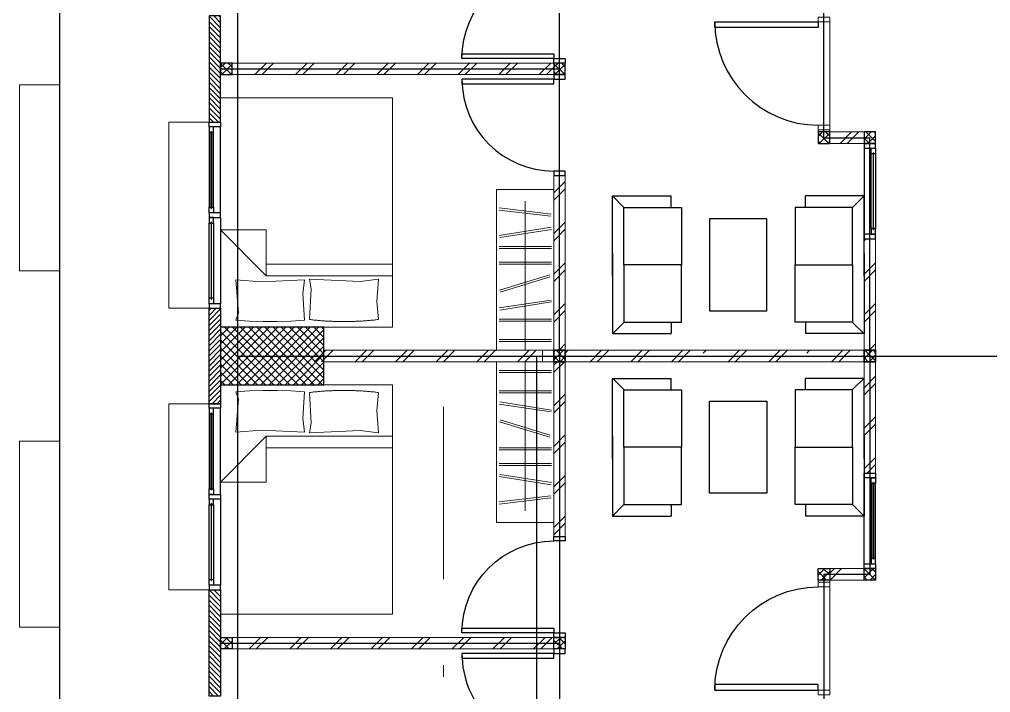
# Model space of a CAD drawing. Header units: millimetres. Extents: x -324 to 75, y -297 to 70.
# Drawn here: x -56.36 to -47.91, y 16.75 to 22.61 of the extents above; entities that cross this region are included whole.
import ezdxf

# ---------------------------------------------------------------- set-up
doc = ezdxf.new("R2010")
doc.units = ezdxf.units.MM
doc.linetypes.add('DASHDOT', pattern=[1, 0.5, -0.25, 0, -0.25])
doc.layers.get('defpoints').update_dxf_attribs({"color": 1})
for name, color, linetype, lineweight in [('ars', 11, 'Continuous', 0), ('KOL', 1, 'Continuous', 30), ('KOLOM', 4, 'Continuous', 9), ('lan', 7, 'Continuous', 15), ('NOT', 7, 'Continuous', 20), ('tem', 5, 'Continuous', 20)]:
    doc.layers.add(name, color=color, linetype=linetype, lineweight=lineweight)
doc.layers.add('as', color=1, linetype='Continuous', plot=False)
doc.layers.add('FURNITURE', color=68, linetype='Continuous')
doc.layers.add('Kusen', color=30, linetype='Continuous')
pattern_1 = [(135, (380.614583, 513.798277), (-0.0220970869, -0.0220970869), [])]
pattern_2 = [(45, (3.915, 5.39455), (-0.1767767, 0.1767767), []), (45, (3.9775, 5.39455), (-0.1767767, 0.1767767), [])]

# ---------------------------------------------------------------- blocks, each defined once
blk = doc.blocks.new('T. J1')
at = {"layer": 'Kusen'}
for p, q in [((-0.7188, 0.1), (-0.0688, 0.1)), ((0.7212, 0.1), (0.0712, 0.1)), ((-0.0188, 0), (-0.7688, 0)), ((-0.0688, 0.06), (-0.7188, 0.06)), ((0.0212, 0), (0.7712, 0)), ((0.0712, 0.06), (0.7212, 0.06))]:
    blk.add_line(p, q, dxfattribs=at)
for points in [[(-0.8088, 0), (-0.7688, 0), (-0.7688, 0.1), (-0.8088, 0.1)], [(-0.0188, 0), (0.0212, 0), (0.0212, 0.1), (-0.0188, 0.1)], [(0.8112, 0), (0.7712, 0), (0.7712, 0.1), (0.8112, 0.1)]]:
    blk.add_lwpolyline(points, close=True, dxfattribs=at)
for points in [[(-0.7188, 0.0775), (-0.7188, 0.06), (-0.7688, 0.06), (-0.7688, 0.1), (-0.7188, 0.1), (-0.7188, 0.0825), (-0.7288, 0.0825), (-0.7288, 0.0775), (-0.7188, 0.0775)], [(-0.0688, 0.0775), (-0.0688, 0.06), (-0.0188, 0.06), (-0.0188, 0.1), (-0.0688, 0.1), (-0.0688, 0.0825), (-0.0588, 0.0825), (-0.0588, 0.0775), (-0.0688, 0.0775)], [(0.0712, 0.0775), (0.0712, 0.06), (0.0212, 0.06), (0.0212, 0.1), (0.0712, 0.1), (0.0712, 0.0825), (0.0612, 0.0825), (0.0612, 0.0775), (0.0712, 0.0775)], [(0.7212, 0.0775), (0.7212, 0.06), (0.7712, 0.06), (0.7712, 0.1), (0.7212, 0.1), (0.7212, 0.0825), (0.7312, 0.0825), (0.7312, 0.0775), (0.7212, 0.0775)]]:
    blk.add_lwpolyline(points, dxfattribs=at)
at = {"layer": 'Kusen', "color": 141}
for points in [[(-0.7288, 0.0775), (-0.0588, 0.0775), (-0.0588, 0.0825), (-0.7288, 0.0825)], [(0.7312, 0.0775), (0.0612, 0.0775), (0.0612, 0.0825), (0.7312, 0.0825)]]:
    blk.add_lwpolyline(points, close=True, dxfattribs=at)
blk = doc.blocks.new('P.80')
at = {"layer": 'Kusen'}
for points in [[(-69.8094, -74.8368), (-69.7694, -74.8368), (-69.7694, -74.0368), (-69.8094, -74.0368)], [(-70.6094, -74.9368), (-70.5694, -74.9368), (-70.5694, -74.8368), (-70.6094, -74.8368)], [(-69.7694, -74.9368), (-69.7294, -74.9368), (-69.7294, -74.8368), (-69.7694, -74.8368)]]:
    blk.add_lwpolyline(points, close=True, dxfattribs=at)
blk.add_arc((-69.7694, -74.8368), 0.8, 90, 180, dxfattribs=at)
blk = doc.blocks.new('K 10.10')
at = {"layer": 'ars'}
h = blk.add_hatch(dxfattribs=at)
h.set_pattern_fill('_USER', color=256, scale=0.05, angle=45, double=1, pattern_type=0)
h.set_pattern_definition([(45, (0, 0), (-0.035355339, 0.035355339), []), (135, (0, 0), (-0.035355339, -0.035355339), [])])
h.paths.add_polyline_path([(1560.5383, 1380.4069), (1560.6383, 1380.4069), (1560.6383, 1380.5069), (1560.5383, 1380.5069)])
at = {"layer": 'KOL'}
blk.add_lwpolyline([(1560.5383, 1380.4069), (1560.6383, 1380.4069), (1560.6383, 1380.5069), (1560.5383, 1380.5069)], close=True, dxfattribs=at)
blk = doc.blocks.new('P-90')
at = {"layer": 'Kusen'}
blk.add_lwpolyline([(374.6908, -21.5979), (374.7408, -21.5979), (374.7408, -22.4979), (374.6908, -22.4979)], close=True, dxfattribs=at)
at = {"layer": 'Kusen', "lineweight": 9}
for points in [[(373.8008, -22.4979), (373.8408, -22.4979), (373.8408, -22.5979), (373.8008, -22.5979)], [(374.7408, -22.4979), (374.7808, -22.4979), (374.7808, -22.5979), (374.7408, -22.5979)]]:
    blk.add_lwpolyline(points, close=True, dxfattribs=at)
at = {"layer": 'Kusen'}
blk.add_arc((374.7408, -22.4979), 0.9, 90, 180, dxfattribs=at)
blk = doc.blocks.new('BED1')
at = {"color": 0, "linetype": 'Continuous'}
for points in [[(1.9976, 0), (1.9976, 1.4976), (0, 1.4976), (0, 0), (1.9976, 0)], [(1.5484, 1.0993), (1.1489, 1.0993), (1.1489, 1.4976), (1.5484, 1.0993)], [(1.9346, 1.3656), (1.9443, 1.2458), (1.9467, 1.1259), (1.9467, 1.0061), (1.9443, 0.8862), (1.9346, 0.7663), (1.707, 0.7809), (1.586, 0.7663), (1.6017, 1.1404), (1.586, 1.3656), (1.8717, 1.3426), (1.9346, 1.3656)], [(1.4492, 1.0993), (1.4492, 0)], [(1.5484, 1.0993), (1.5484, 0)], [(1.9298, 0.1235), (1.7724, 0.138), (1.5799, 0.1235), (1.5981, 0.2833), (1.5799, 0.7228), (1.6634, 0.7094), (1.9298, 0.7228)], [(1.9298, 0.1235), (1.931, 0.1332), (1.9322, 0.1429), (1.9334, 0.1513), (1.9346, 0.161), (1.9346, 0.1707), (1.9358, 0.1804), (1.937, 0.1889), (1.9383, 0.1985), (1.9383, 0.2082), (1.9395, 0.2179), (1.9407, 0.2264), (1.9407, 0.2361), (1.9419, 0.2458), (1.9419, 0.2542), (1.9431, 0.2639), (1.9431, 0.2736), (1.9443, 0.2833), (1.9443, 0.2918), (1.9455, 0.3015), (1.9455, 0.3111), (1.9455, 0.3208), (1.9467, 0.3293), (1.9467, 0.339), (1.9467, 0.3487), (1.9467, 0.3584), (1.9479, 0.3668), (1.9479, 0.3765), (1.9479, 0.3862), (1.9479, 0.3959), (1.9479, 0.4044), (1.9479, 0.414), (1.9479, 0.4237), (1.9479, 0.4334), (1.9479, 0.4419), (1.9479, 0.4516), (1.9479, 0.4613), (1.9479, 0.4709), (1.9479, 0.4794), (1.9467, 0.4891), (1.9467, 0.4988), (1.9467, 0.5085), (1.9467, 0.5169), (1.9455, 0.5266), (1.9455, 0.5363), (1.9455, 0.546), (1.9443, 0.5545), (1.9443, 0.5642), (1.9431, 0.5738), (1.9431, 0.5835), (1.9419, 0.592), (1.9419, 0.6017), (1.9407, 0.6114), (1.9407, 0.6199), (1.9395, 0.6295), (1.9383, 0.6392), (1.9383, 0.6489), (1.937, 0.6574), (1.9358, 0.6671), (1.9346, 0.6768), (1.9346, 0.6864), (1.9334, 0.6949), (1.9322, 0.7046), (1.931, 0.7143), (1.9298, 0.7228)]]:
    blk.add_lwpolyline(points, dxfattribs=at)
blk = doc.blocks.new('LEMARI1')
for points in [[(0.6998, 0.4988), (-0.6998, 0.4988)], [(-0.6998, 0), (0.6998, 0), (0.6998, 0.4988), (-0.6998, 0.4988), (-0.6998, 0)], [(-0.5387, 0.4758), (-0.4855, 0.023)], [(-0.4685, 0.0254), (-0.5206, 0.477)], [(-0.3002, 0.4746), (-0.3705, 0.0242)], [(-0.3523, 0.0218), (-0.2821, 0.4709)], [(-0.2034, 0.477), (-0.2034, 0.0218)], [(-0.1852, 0.0218), (-0.1852, 0.477)], [(-0.0678, 0.477), (-0.0678, 0.0218)], [(-0.0496, 0.0218), (-0.0496, 0.477)], [(0.1755, 0.4722), (0.0436, 0.0363)], [(0.0605, 0.0315), (0.1937, 0.4673)], [(0.3317, 0.4746), (0.2627, 0.0242)], [(0.2797, 0.0218), (0.3499, 0.4709)], [(0.4286, 0.477), (0.4286, 0.0218)], [(0.4467, 0.0218), (0.4467, 0.477)], [(0.6053, 0.477), (0.6053, 0.0218)], [(0.6235, 0.0218), (0.6235, 0.477)], [(0.6998, 0.2494), (-0.5993, 0.2494)]]:
    blk.add_lwpolyline(points)
blk = doc.blocks.new('tamu02')
at = {"linetype": 'Continuous'}
for points in [[(-0.5005, 1.2448), (-0.5998, 1.3453)], [(0.1005, 1.3453), (-0.5985, 1.3453), (-0.5985, 0.8339)], [(-0.0993, 1.3453), (0.5998, 1.3453), (0.5998, 0.8339)], [(0.5005, 1.2448), (0.5998, 1.3453)], [(-0.4993, 0.7444), (0, 0.7444), (0, 1.2448), (-0.4993, 1.2448), (-0.4993, 0.7444)], [(0.5005, 0.7444), (0, 0.7444), (0, 1.2448), (0.5005, 1.2448), (0.5005, 0.7444)], [(-0.4993, 0.8339), (-0.5985, 0.8339)], [(0.5005, 0.8339), (0.5998, 0.8339)], [(-0.4993, -0.2444), (0, -0.2444), (0, -0.7448), (-0.4993, -0.7448), (-0.4993, -0.2444)], [(0.5005, -0.2444), (0, -0.2444), (0, -0.7448), (0.5005, -0.7448), (0.5005, -0.2444)], [(0.1005, -0.8453), (-0.5985, -0.8453), (-0.5985, -0.3339)], [(-0.4993, -0.3339), (-0.5985, -0.3339)], [(-0.0993, -0.8453), (0.5998, -0.8453), (0.5998, -0.3339)], [(0.5005, -0.3339), (0.5998, -0.3339)], [(-0.5005, -0.7448), (-0.5998, -0.8453)], [(0.5005, -0.7448), (0.5998, -0.8453)]]:
    blk.add_lwpolyline(points, dxfattribs=at)
blk.add_lwpolyline([(0.4, 0.5), (0.4, 0), (-0.4, 0), (-0.4, 0.5), (0.4, 0.5)])
blk = doc.blocks.new('T. J2')
at = {"layer": 'Kusen'}
for p, q in [((-0.3692, 0.1), (0.2808, 0.1)), ((-0.4192, 0), (0.3308, 0)), ((0.2808, 0.06), (-0.3692, 0.06))]:
    blk.add_line(p, q, dxfattribs=at)
for points in [[(-0.4592, 0), (-0.4192, 0), (-0.4192, 0.1), (-0.4592, 0.1)], [(0.3308, 0), (0.3708, 0), (0.3708, 0.1), (0.3308, 0.1)]]:
    blk.add_lwpolyline(points, close=True, dxfattribs=at)
for points in [[(-0.3692, 0.0775), (-0.3692, 0.06), (-0.4192, 0.06), (-0.4192, 0.1), (-0.3692, 0.1), (-0.3692, 0.0825), (-0.3792, 0.0825), (-0.3792, 0.0775), (-0.3692, 0.0775)], [(0.2808, 0.0775), (0.2808, 0.06), (0.3308, 0.06), (0.3308, 0.1), (0.2808, 0.1), (0.2808, 0.0825), (0.2908, 0.0825), (0.2908, 0.0775), (0.2808, 0.0775)]]:
    blk.add_lwpolyline(points, dxfattribs=at)
at = {"layer": 'Kusen', "color": 141}
blk.add_lwpolyline([(-0.3792, 0.0775), (0.2908, 0.0775), (0.2908, 0.0825), (-0.3792, 0.0825)], close=True, dxfattribs=at)
blk = doc.blocks.new('typikal-1a')
at = {"layer": 'as'}
for p, q in [((0, 5.5), (1.9, 5.5)), ((1.9, 5.1), (1.9, 5.5)), ((1.9, 5.1), (3, 5.1)), ((0, 2.8), (6.2, 2.8)), ((2.5, -0.15), (2.5, 2.8))]:
    blk.add_line(p, q, dxfattribs=at)
at = {"layer": 'KOL'}
blk.add_lwpolyline([(2.035, -0.15), (2.96, -0.15), (2.96, -0.25), (2.035, -0.25)], close=True, dxfattribs=at)
at = {"layer": 'lan'}
blk.add_line((2.91, 5.15), (2.01, 5.15), dxfattribs=at)
at = {"layer": 'tem'}
for points in [[(1.02, 5.45), (0.05, 5.45), (0.05, 5.55), (1.02, 5.55)], [(0.05, 2.85), (-0.05, 2.85), (-0.05, 5.45), (0.05, 5.45)], [(1.95, 5.45), (1.85, 5.45), (1.85, 5.15), (1.95, 5.15)], [(1.97, 5.15), (1.95, 5.15), (1.95, 5.05), (1.97, 5.05)], [(1.57, 2.75), (0.05, 2.75), (0.05, 2.85), (1.57, 2.85)], [(0.05, 2.75), (-0.05, 2.75), (-0.05, 0.75), (0.05, 0.75)], [(2.45, 2.75), (2.55, 2.75), (2.55, -0.05), (2.45, -0.05)]]:
    blk.add_lwpolyline(points, close=True, dxfattribs=at)
at = {"layer": 'ars', "rotation": 180}
for name, p in [('LEMARI1', (0.7498, 2.75)), ('BED1', (2.2476, 1.3476))]:
    blk.add_blockref(name, p, dxfattribs=at)
at = {"layer": 'FURNITURE'}
blk.add_blockref('tamu02', (0.7934, 4.1047), dxfattribs=at)
at = {"layer": 'KOLOM', "extrusion": (0, 0, -1), "zscale": -1}
for p in [(-1560.5883, -1374.9569), (-1562.4883, -1374.9569), (-1562.4883, -1375.3569), (-1560.5883, -1377.6569), (-1563.0883, -1377.6569), (-1563.0883, -1380.5569)]:
    blk.add_blockref('K 10.10', p, dxfattribs=at)
at = {"layer": 'Kusen', "xscale": -1}
blk.add_blockref('T. J2', (1.3908, 5.45), dxfattribs=at)
at = {"layer": 'Kusen', "xscale": -1, "rotation": 180}
for name, p in [('P-90', (-371.8308, -17.4479)), ('P.80', (72.1794, -72.0868)), ('T. J1', (1.2238, -0.15))]:
    blk.add_blockref(name, p, dxfattribs=at)
at = {"layer": 'Kusen', "rotation": 180}
blk.add_blockref('P.80', (-67.1794, -72.0868), dxfattribs=at)
blk = doc.blocks.new("k2'")
at = {"layer": 'ars'}
h = blk.add_hatch(dxfattribs=at)
h.set_pattern_fill('_USER', color=256, scale=0.05, angle=45, double=1, pattern_type=0)
h.set_pattern_definition([(45, (0, -4.95), (-0.03535534, 0.03535534), []), (135, (0, -4.95), (-0.03535534, -0.03535534), [])])
h.paths.add_polyline_path([(-0.25, -0.45), (0.25, -0.45), (0.25, 0.45), (-0.25, 0.45)])
at = {"layer": 'KOL'}
blk.add_lwpolyline([(-0.25, -0.45), (0.25, -0.45), (0.25, 0.45), (-0.25, 0.45)], close=True, dxfattribs=at)
blk = doc.blocks.new('A-2')
at = {"layer": 'ars'}
h = blk.add_hatch(dxfattribs=at)
h.set_pattern_fill('ANSI31', color=256, scale=0.25, angle=90, style=0)
h.set_pattern_definition(pattern_1)
h.paths.add_polyline_path([(-1.99, 23.9545), (-1.99, 24.8795), (-2.09, 24.8795), (-2.09, 23.9545)])
h = blk.add_hatch(dxfattribs=at)
h.set_pattern_fill('TEMBOK', color=256, scale=0.25)
h.set_pattern_definition(pattern_2)
h.paths.add_polyline_path([(-1.89, 24.3695), (0.91, 24.3695), (0.91, 24.4695), (-1.89, 24.4695)])
h = blk.add_hatch(dxfattribs=at)
h.set_pattern_fill('TEMBOK', color=256, scale=0.25)
h.set_pattern_definition([(45, (-1.485, 13.39455), (-0.1767767, 0.1767767), []), (45, (-1.4225, 13.39455), (-0.1767767, 0.1767767), [])])
h.paths.add_polyline_path([(3.61, 23.8695), (3.31, 23.8695), (3.31, 23.7695), (3.61, 23.7695)])
h = blk.add_hatch(dxfattribs=at)
h.set_pattern_fill('TEMBOK', color=256, scale=0.25)
h.set_pattern_definition([(45, (-6.34016, -23.69546), (-0.1767767, 0.1767767), []), (45, (-6.27766, -23.69546), (-0.1767767, 0.1767767), [])])
h.paths.add_polyline_path([(0.91, 21.9695), (1.01, 21.9695), (1.01, 23.4895), (0.91, 23.4895)])
h = blk.add_hatch(dxfattribs=at)
h.set_pattern_fill('TEMBOK', color=256, scale=0.25)
h.set_pattern_definition([(45, (-3.64016, -23.69546), (-0.1767767, 0.1767767), []), (45, (-3.57766, -23.69546), (-0.1767767, 0.1767767), [])])
h.paths.add_polyline_path([(3.61, 21.9695), (3.71, 21.9695), (3.71, 22.9395), (3.61, 22.9395)])
h = blk.add_hatch(dxfattribs=at)
h.set_pattern_fill('ANSI31', color=256, scale=0.25, angle=90, style=0)
h.set_pattern_definition([(45, (-342.189584, 511.24727), (0.0220970869, -0.0220970869), [])])
h.paths.add_polyline_path([(-2.09, 21.5045), (-2.09, 22.3345), (-1.99, 22.3345), (-1.99, 21.5045)])
h = blk.add_hatch(dxfattribs=at)
h.set_pattern_fill('TEMBOK', color=256, scale=0.25)
h.set_pattern_definition([(45, (3.915, 9.09455), (-0.1767767, 0.1767767), []), (45, (3.9775, 9.09455), (-0.1767767, 0.1767767), [])])
h.paths.add_polyline_path([(-1.24, 21.8695), (0.91, 21.8695), (0.91, 21.9695), (-1.24, 21.9695)])
h = blk.add_hatch(dxfattribs=at)
h.set_pattern_fill('TEMBOK', color=256, scale=0.25)
h.set_pattern_definition([(45, (-3.585, 9.09455), (-0.1767767, 0.1767767), []), (45, (-3.5225, 9.09455), (-0.1767767, 0.1767767), [])])
h.paths.add_polyline_path([(2.11, 21.8695), (1.01, 21.8695), (1.01, 21.9695), (2.11, 21.9695)])
h = blk.add_hatch(dxfattribs=at)
h.set_pattern_fill('TEMBOK', color=256, scale=0.25)
h.set_pattern_definition([(45, (-2.385, 9.09455), (-0.1767767, 0.1767767), []), (45, (-2.3225, 9.09455), (-0.1767767, 0.1767767), [])])
h.paths.add_polyline_path([(3.01, 21.8695), (2.21, 21.8695), (2.21, 21.9695), (3.01, 21.9695)])
h = blk.add_hatch(dxfattribs=at)
h.set_pattern_fill('TEMBOK', color=256, scale=0.25)
h.set_pattern_definition([(45, (-1.485, 9.09455), (-0.1767767, 0.1767767), []), (45, (-1.4225, 9.09455), (-0.1767767, 0.1767767), [])])
h.paths.add_polyline_path([(3.61, 21.8695), (3.11, 21.8695), (3.11, 21.9695), (3.61, 21.9695)])
h = blk.add_hatch(dxfattribs=at)
h.set_pattern_fill('TEMBOK', color=256, scale=0.25)
h.set_pattern_definition([(45, (4.01, 57.63455), (-0.1767767, 0.1767767), []), (45, (4.0725, 57.63455), (-0.1767767, 0.1767767), [])])
h.paths.add_polyline_path([(1.01, 21.8695), (1.01, 20.3495), (0.91, 20.3495), (0.91, 21.8695)])
h = blk.add_hatch(dxfattribs=at)
h.set_pattern_fill('TEMBOK', color=256, scale=0.25)
h.set_pattern_definition([(45, (6.71, 57.08455), (-0.1767767, 0.1767767), []), (45, (6.7725, 57.08455), (-0.1767767, 0.1767767), [])])
h.paths.add_polyline_path([(3.71, 21.8695), (3.71, 20.8995), (3.61, 20.8995), (3.61, 21.8695)])
h = blk.add_hatch(dxfattribs=at)
h.set_pattern_fill('TEMBOK', color=256, scale=0.25)
h.set_pattern_definition([(45, (-1.485, 4.79455), (-0.1767767, 0.1767767), []), (45, (-1.4225, 4.79455), (-0.1767767, 0.1767767), [])])
h.paths.add_polyline_path([(3.61, 20.0695), (3.31, 20.0695), (3.31, 19.9695), (3.61, 19.9695)])
h = blk.add_hatch(dxfattribs=at)
h.set_pattern_fill('ANSI31', color=256, scale=0.25, angle=90, style=0)
h.set_pattern_definition(pattern_1)
h.paths.add_polyline_path([(-1.99, 19.8845), (-1.99, 18.9595), (-2.09, 18.9595), (-2.09, 19.8845)])
h = blk.add_hatch(dxfattribs=at)
h.set_pattern_fill('TEMBOK', color=256, scale=0.25)
h.set_pattern_definition(pattern_2)
h.paths.add_polyline_path([(-1.89, 19.4695), (0.91, 19.4695), (0.91, 19.3695), (-1.89, 19.3695)])
blk.add_line((-3.39, 40.7695), (-3.39, 15.4695))
at = {"layer": 'as'}
for p, q in [((-1.84, 15.7195), (-1.84, 40.5195)), ((-1.84, 21.9195), (11.26, 21.9195))]:
    blk.add_line(p, q, dxfattribs=at)
at = {"layer": 'KOL'}
blk.add_line((0.76, 21.9195), (0.76, 15.7195), dxfattribs=at)
blk.add_lwpolyline([(-2.09, 21.5045), (-2.09, 22.3345), (-1.99, 22.3345), (-1.99, 21.5045)], close=True, dxfattribs=at)
at = {"layer": 'lan'}
for p, q in [((-3.39, 24.2795), (-3.74, 24.2795)), ((-3.74, 24.2795), (-3.74, 22.6595)), ((-2.44, 22.3345), (-2.44, 23.9545)), ((-2.09, 23.9545), (-2.44, 23.9545)), ((-3.74, 22.6595), (-3.39, 22.6595)), ((-2.09, 22.3345), (-2.44, 22.3345)), ((-2.09, 21.5045), (-2.44, 21.5045)), ((-2.44, 21.5045), (-2.44, 19.8845)), ((-3.39, 21.1795), (-3.74, 21.1795)), ((-3.74, 21.1795), (-3.74, 19.5595)), ((-2.09, 19.8845), (-2.44, 19.8845)), ((-3.74, 19.5595), (-3.39, 19.5595))]:
    blk.add_line(p, q, dxfattribs=at)
at = {"layer": 'tem', "ltscale": 2}
for points in [[(3.61, 21.9695), (3.61, 21.8695), (0.81, 21.8695), (0.81, 21.9695)], [(3.61, 21.8695), (3.61, 21.9695), (0.81, 21.9695), (0.81, 21.8695)]]:
    blk.add_lwpolyline(points, close=True, dxfattribs=at)
at = {"layer": 'KOL', "rotation": 90}
blk.add_blockref("k2'", (-1.54, 21.9195), dxfattribs=at)
at = {"layer": 'KOLOM', "extrusion": (0, 0, -1), "xscale": -1, "zscale": -1, "rotation": 90}
blk.add_blockref('K 10.10', (1376.7969, 1582.5079), dxfattribs=at)
at = {"layer": 'KOLOM', "extrusion": (0, 0, -1), "zscale": -1, "rotation": 90}
blk.add_blockref('K 10.10', (1376.7969, -1538.6688), dxfattribs=at)
at = {"layer": 'lan', "xscale": -1, "rotation": 270}
blk.add_blockref('typikal-1a', (-1.84, 21.9195), dxfattribs=at)
at = {"layer": 'lan', "rotation": 270}
blk.add_blockref('typikal-1a', (-1.84, 21.9195), dxfattribs=at)

msp = doc.modelspace()

# ---------------------------------------------------------------- linework, layer by layer
at = {"layer": 'NOT', "linetype": 'DASHDOT', "ltscale": 3}
msp.add_line((-52.6654, 19.2335), (-52.6654, -7.7847), dxfattribs=at)

# ---------------------------------------------------------------- block references
at = {"layer": 'defpoints'}
msp.add_blockref('A-2', (-52.6163, -2.2441), dxfattribs=at)

doc.saveas('drawing.dxf')
